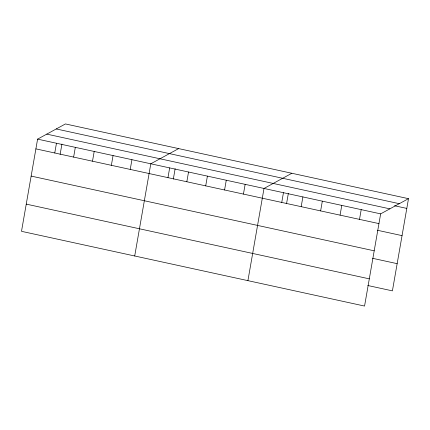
<?xml version="1.0" encoding="UTF-8"?>
<svg xmlns="http://www.w3.org/2000/svg" width="430" height="430" viewBox="0 0 430 430"><rect width="100%" height="100%" fill="white"/><g stroke="black" fill="none" stroke-linecap="round" stroke-linejoin="round"><path stroke-width="0.64" d="M408.5 198.676L65.441 123.942L37.593 139.132L21.5 231.324L364.559 306.058L380.647 213.866L408.5 198.676L392.407 290.868L367.784 285.504M54.76 152.983L56.459 143.238M60.125 154.413L61.931 144.045M73.627 157.095L75.325 147.35M92.493 161.202L94.197 151.462M111.365 165.314L113.063 155.574M130.231 169.425L131.929 159.68M134.708 255.984L150.801 163.792L178.649 148.603M167.969 177.644L169.667 167.904M173.333 179.073L175.139 168.71M186.835 181.756L188.533 172.016M205.707 185.868L207.405 176.123M224.573 189.979L226.271 180.234M243.439 194.086L245.143 184.346M247.916 280.65L264.009 188.458L291.863 173.263M281.747 202.433L283.451 192.694M286.541 203.739L288.353 193.371M301.188 206.669L302.887 196.924M320.629 210.904L322.328 201.159M340.071 215.14L341.769 205.395M359.507 219.375L361.211 209.63M56.249 128.952L399.309 203.691M394.487 205.733L406.801 208.416M46.779 134.117L389.838 208.851M37.593 139.132L380.647 213.866M35.889 148.871L378.948 223.611M377.427 230.265L402.05 235.629M31.143 176.08L374.202 250.819M372.536 258.296L397.159 263.66M26.246 204.116L369.305 278.85"/></g></svg>
